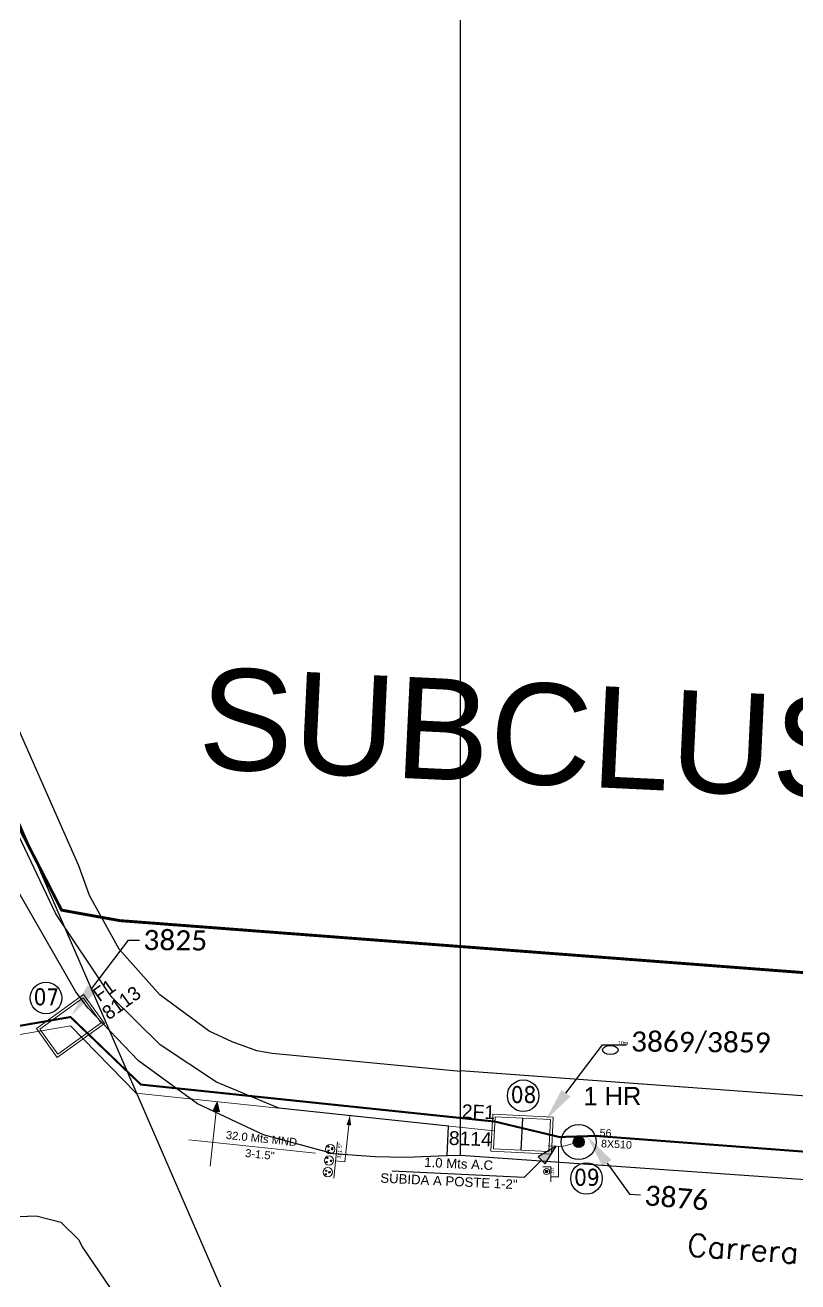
# Model space of a CAD drawing. Header units: millimetres. Extents: x -76.52126 to -76.51707, y 3.41842 to 3.42185.
# Drawn here: x -76.518846 to -76.518501, y 3.420281 to 3.420841 of the extents above; entities that cross this region are included whole.
import ezdxf
from ezdxf import colors
from ezdxf.entities.mleader import LeaderData, LeaderLine
from ezdxf.enums import TextEntityAlignment as Align
from ezdxf.math import Vec2, Vec3

# ---------------------------------------------------------------- set-up
doc = ezdxf.new("R2010")
doc.units = ezdxf.units.MM
doc.linetypes.add('DASHED', pattern=[0.75, 0.5, -0.25])
for name, color, linetype in [('ABSCISA 48H', 1, 'Continuous'), ('CAM 2F1 ATP', 30, 'Continuous'), ('CAM F1 ATP', 30, 'Continuous'), ('CARTOGRAFIA', 252, 'Continuous'), ('COBERTURA CTO', 30, 'Continuous'), ('COBERTURA EMPALME', 2, 'Continuous'), ('DUC_UTILIZAR', 1, 'Continuous'), ('DUCTO ATP', 6, 'Continuous'), ('DUCTOS ATP', 30, 'Continuous'), ('DUCTOS TLF', 4, 'Continuous'), ('HERRAJERIA', 30, 'Continuous'), ('POSTE EMCALI ENERGIA', 7, 'Continuous'), ('PUNTO CARTERA', 7, 'Continuous'), ('RESERVA F.O 48', 1, 'Continuous'), ('SUBIDA A POSTE ATP EXISTENTE', 30, 'Continuous'), ('TEXCALLES', 7, 'Continuous')]:
    doc.layers.add(name, color=color, linetype=linetype)
for name, color, linetype, lineweight in [('CANALIZACION ATP', 30, 'Continuous', 0), ('CB 144 H CAN', 5, 'Continuous', 60), ('CB 24 H CAN', 3, 'Continuous', 60), ('CB 288 H CAN_FEE', 15, 'Continuous', 60), ('CB 48 H AER', 1, 'DASHED', 60), ('CB 48 H CAN', 1, 'Continuous', 60), ('Distancia ATP-CAN', 30, 'Continuous', 20)]:
    doc.layers.add(name, color=color, linetype=linetype, lineweight=lineweight)
doc.styles.add('BOOK', font='BKANT.TTF')
doc.styles.add('Legend', font='calibri.ttf')
doc.styles.add('ROMANS', font='romans.shx', dxfattribs={"height": 1.6})
doc.styles.get("Standard").update_dxf_attribs({"font": 'arial.ttf'})
doc.styles.add('TAHOMA', font='tahoma.ttf')
doc.styles.add('TEXT CENTRAL OLT', font='tahomabd.ttf', dxfattribs={"height": 1})
doc.styles.add('TEXT SCL GRANDES', font='tahoma.ttf', dxfattribs={"height": 14})
doc.styles.add('TXT CAM GRANDE', font='arial.ttf', dxfattribs={"height": 0.4})
doc.linetypes.add('CERCA_LINE', pattern='A,12.7,-5.08,["X",Standard,S=2.54,R=0,X=-2.54,Y=-1.27],-2.08', length=19.86)

# ---------------------------------------------------------------- blocks, each defined once
blk = doc.blocks.new('PUNTO CARTERA')
blk.add_circle((-5.020778246489499e-07, 5.015703301580743e-07), 1.85590673389413e-05)
at = {"style": 'TAHOMA'}
blk.add_attdef('11', (-1.506643124571383e-05, -8.025511332387936e-06), '', height=2e-05, dxfattribs=at)
blk = doc.blocks.new('CAM 2F1 ATP')
blk.add_line((-0.0004297534469515085, 0.6309855398721993), (0.0004297534469515085, -0.6309855398721993))
at = {"lineweight": 0}
for points in [[(-1.192588195969436, 0.7301736043735652), (1.191592472531691, 0.731797428983461), (1.192588195969436, -0.730173604373565), (-1.191592472531691, -0.731797428983461)], [(-1.092520110891201, 0.6302417358383536), (1.091660603997298, 0.631729343906045), (1.092520110891201, -0.6302417358383536), (-1.091660603997298, -0.631729343906045)]]:
    blk.add_lwpolyline(points, close=True, dxfattribs=at)
at = {"lineweight": 0, "style": 'BOOK'}
for tag, p in [('2F1', (1.604285785113461, 0.08862887951545417)), ('CODIGO', (1.628815294941887, -0.5982124407310039))]:
    blk.add_attdef(tag, p, '', height=0.5725093120969081, rotation=0.03902316617520105, dxfattribs=at)
blk = doc.blocks.new('POSTE EMCALI ENERGIA')
h = blk.add_hatch(color=0)
h.dxf.hatch_style = 1
edge = h.paths.add_edge_path()
edge.add_arc((0, 0), 0.4317225846467996, 0, 360)
at = {"color": 0}
for radius in [1.37560418800724, 0.4317225846467996]:
    blk.add_circle((0, 0), radius, dxfattribs=at)
for tag, p in [('NODO', (1.750531847689672, -1.245275313217235)), ('CONSEC', (1.750531847689672, -2.745275313217235))]:
    blk.add_attdef(tag, p, '', height=1, dxfattribs=at)
blk = doc.blocks.new('CAM F1 ATP')
at = {"lineweight": 0}
for points in [[(-1.192587688565254, 0.7294297991320491), (1.191592979244888, 0.7310536243021488), (1.192588702775538, -0.7309174099937081), (-1.191591965965927, -0.7325412342324853)], [(-1.092519604600966, 0.6294979313388467), (1.091661110520363, 0.630985539406538), (1.092520616948605, -0.6309855403378606), (-1.091660097241402, -0.6324731484055519)]]:
    blk.add_lwpolyline(points, close=True, dxfattribs=at)
at = {"lineweight": 0, "style": 'BOOK'}
for tag, p in [('F1', (1.529618541710079, 0.08788507431745529)), ('CODIGO', (1.554148052819073, -0.5989562459290028))]:
    blk.add_attdef(tag, p, '', height=0.5725093120969083, rotation=0.03902316814968912, dxfattribs=at)
blk = doc.blocks.new('*U19')
at = {"layer": 'Distancia ATP-CAN'}
h = blk.add_hatch(color=256, dxfattribs=at)
h.dxf.hatch_style = 1
h.paths.add_polyline_path([(0.006538221694514754, 1.0158188033727), (0.02635002186374757, 0.9543173644867761), (-0.016396207781383, 0.9554122941572213)])
blk.add_lwpolyline([(-0.01639620778138299, 0.9554122941572213), (0.02635002186374757, 0.9543173644867761), (0.006538221694514747, 1.0158188033727)], close=True, dxfattribs=at)
for points in [[(0.004976907041182282, 0.9548648293219985), (-0.003840937524441111, 0.6106147656407771)], [(-0.1499508159328696, 0.7644065190980875), (0.6452837780359657, 0.7440368640634927)]]:
    blk.add_lwpolyline(points, dxfattribs=at)
at = {"layer": 'Distancia ATP-CAN', "linetype": 'CERCA_LINE', "ltscale": 0.5, "flags": 1}
for tag, rotation, p in [('A.D', 358.5327095611982, (0.3042646504388639, 0.9232166501894826)), ('A.C', 358.5327095611982, (0.3027183193836626, 0.8628476382088688)), ('A.T', 354.8594824787784, (0.2754977398819959, 0.4747317219280265))]:
    blk.add_attdef(tag, text='', height=0.02999999999999999, rotation=rotation, dxfattribs=at).set_placement(p, align=Align.CENTER)
at = {"layer": 'Distancia ATP-CAN', "linetype": 'CERCA_LINE', "ltscale": 0.5}
for tag, p in [('TOTAL', (0.3006864127796688, 0.7835216790571141)), ('DUCTOS', (0.2981301544499645, 0.6837249445788267))]:
    blk.add_attdef(tag, text='', height=0.04999999999999999, rotation=358.5327095611982, dxfattribs=at).set_placement(p, align=Align.CENTER)
blk = doc.blocks.new('*U22')
at = {"layer": 'DUCTO ATP'}
h = blk.add_hatch(color=0, dxfattribs=at)
h.dxf.hatch_style = 1
h.paths.add_polyline_path([(2.985141617888664, -0.6042334001163474), (2.385141617888664, -0.4542334001163474), (2.385141617888664, -0.7542334001163474)])
at = {"layer": 'DUCTO ATP', "color": 0, "lineweight": 13, "ltscale": 0.13}
blk.add_lwpolyline([(-1.107376359781028, 0), (1.243818729771647, 0)], dxfattribs=at)
at = {"layer": 'DUCTO ATP', "color": 0, "linetype": 'Continuous', "lineweight": 13}
for points in [[(0.0009702597653813901, -0.6081425711984594), (0.0009702597653813901, 0)], [(2.985141617888664, -0.6042334001163474), (0.0009702597653813901, -0.6081425711984594)]]:
    blk.add_lwpolyline(points, dxfattribs=at)
at = {"layer": 'DUCTO ATP', "lineweight": 5}
for centre in [(-0.7723554384106137, 0.4244526188031159), (-0.01631735676028256, 0.4244526188031159), (0.7147962849189753, 0.4244526188031159)]:
    blk.add_circle(centre, 0.3, dxfattribs=at)
at = {"layer": 'DUCTO ATP', "color": 0, "lineweight": 5}
for centre in [(-0.7723554384106137, 0.4244526188031159), (-0.01631735676028256, 0.4244526188031159), (0.7147962849189753, 0.4244526188031159)]:
    blk.add_circle(centre, 0.3, dxfattribs=at)
at = {"layer": 'CB 144 H CAN', "style": 'TEXT CENTRAL OLT'}
for tag, p in [('1-FO144', (-0.7523556293151444, 0.08189947944828901)), ('2-FO144', (-0.0121723592205365, 0.08223088731481276)), ('3-FO144', (0.7977648562896986, 0.09810537127640373))]:
    blk.add_attdef(tag, text='', height=0.4, dxfattribs=at).set_placement(p, align=Align.CENTER)
at = {"layer": 'CB 24 H CAN', "style": 'TEXT CENTRAL OLT'}
for tag, p in [('1-FO24', (-0.9171541704471409, 0.3247838459023011)), ('2-FO24', (-0.1309397963869423, 0.3588511753707948)), ('3-FO24', (0.6177379512382877, 0.3267974882463953))]:
    blk.add_attdef(tag, text='', height=0.4, dxfattribs=at).set_placement(p, align=Align.CENTER)
at = {"layer": 'CB 288 H CAN_FEE', "style": 'TEXT CENTRAL OLT'}
for tag, p in [('1-FO288', (-0.7780896570322975, 0.1329571390732571)), ('2-FO288', (-0.0380266784135701, 0.08693616394874937)), ('3-FO288', (0.7223768544146827, 0.0909010077268757))]:
    blk.add_attdef(tag, text='', height=0.4, dxfattribs=at).set_placement(p, align=Align.CENTER)
at = {"layer": 'CB 48 H CAN', "style": 'TEXT CENTRAL OLT'}
for tag, p in [('1-FO48', (-0.6977269022283772, 0.3279586819809008)), ('2-FO48', (0.1383467982891893, 0.3407891302691581)), ('3-FO48', (0.8697452194046043, 0.3510047489741837))]:
    blk.add_attdef(tag, text='', height=0.4, dxfattribs=at).set_placement(p, align=Align.CENTER)
at = {"layer": 'DUCTO ATP', "color": 0, "ltscale": 8, "insert": (1.194086944131868, -0.06812105514245559), "char_height": 0.2542719210013433, "attachment_point": 3, "rotation": 0.20251374655088936, "style": 'TEXT SCL GRANDES'}
blk.add_mtext_dynamic_manual_height_columns('3x1.5"', width=0.8196790788800293, gutter_width=32.6684119218409, heights=[0], dxfattribs=at)
at = {"layer": 'DUCTOS TLF', "color": 0}
for tag, p in [('CALLE', (-0.7397207248900486, 0.813274030225382)), ('MEDIO', (-0.01631735676028256, 0.813274030225382)), ('ANDÉN', (0.7474309984395404, 0.813274030225382))]:
    blk.add_attdef(tag, text='', height=0.075, dxfattribs=at).set_placement(p, align=Align.MIDDLE)
blk = doc.blocks.new('*U33')
at = {"layer": 'SUBIDA A POSTE ATP EXISTENTE'}
h = blk.add_hatch(color=256, dxfattribs=at)
h.dxf.hatch_style = 1
h.paths.add_polyline_path([(0.4801670416207708, 0.3802003615067129), (0.4136587840468669, 0.4680560929118073), (0.3801394113355158, 0.4264221209470182)])
for points in [[(0.2951442514444834, 0.5291615960787559), (-0.3973593192051612, 0.4269911275592795)], [(0.3968990976911916, 0.4472391069294133), (0.2951442514444834, 0.5291615960787561)]]:
    blk.add_lwpolyline(points, dxfattribs=at)
blk.add_lwpolyline([(0.3801394113355158, 0.4264221209470182), (0.4136587840468669, 0.4680560929118073), (0.4801670416207708, 0.3802003615067129)], close=True, dxfattribs=at)
at = {"layer": 'SUBIDA A POSTE ATP EXISTENTE', "linetype": 'CERCA_LINE', "ltscale": 0.5}
for tag, p in [('SB', (-0.1062565077009142, 0.5336091215746191)), ('DISTANCIA', (-0.04667997422650563, 0.4466646648142701))]:
    blk.add_attdef(tag, text='', height=0.04999999999999978, rotation=8.392747898120936, dxfattribs=at).set_placement(p, align=Align.CENTER)
blk = doc.blocks.new('DUC_UTILIZAR')
at = {"layer": 'DUC_UTILIZAR', "lineweight": 5}
h = blk.add_hatch(color=0, dxfattribs=at)
edge = h.paths.add_edge_path()
edge.add_arc((3.734103195540683e-07, -1.173386832409307e-05), 0.1373816321395313, 0, 360)
at = {"layer": 'DUC_UTILIZAR', "color": 0, "lineweight": 5}
blk.add_circle((3.734103195540683e-07, -1.173386832409307e-05), 0.1373816321395313, dxfattribs=at)
blk.add_circle((3.734103195540683e-07, -1.173386832409307e-05), 0.1373816321395313, dxfattribs=at)
blk = doc.blocks.new('RESERVA 48')
at = {"layer": 'RESERVA F.O 48', "color": 240, "linetype": 'ByBlock', "lineweight": 30, "true_color": 0xed1f24}
blk.add_ellipse((0, 0), major_axis=(1.155851281713483, 0.0003712607545550343), ratio=0.5873088644412812, dxfattribs=at)
at = {"layer": 'RESERVA F.O 48', "color": 1, "lineweight": 0, "style": 'BOOK'}
blk.add_attdef('RESERVA', (1.129388771834783, 0.7587690510554239), '', height=0.5725093120969081, rotation=0.03902316617520105, dxfattribs=at)

msp = doc.modelspace()

# ---------------------------------------------------------------- hatches: boundary and pattern name
at = {"layer": 'DUC_UTILIZAR', "lineweight": 5}
h = msp.add_hatch(color=1, dxfattribs=at)
h.set_gradient(color1=(249, 6, 6), color2=(249, 11, 11), one_color=1, tint=0.5099999904632568)
edge = h.paths.add_edge_path()
edge.add_arc((-76.51861330913728, 3.420329720010372), 5.606307288506988e-07, -89.98021328155318, 270.01978671844677, ccw=False)
h = msp.add_hatch(color=1, dxfattribs=at)
h.set_gradient(color1=(249, 6, 6), color2=(249, 11, 11), one_color=1, tint=0.5099999904632568)
edge = h.paths.add_edge_path()
edge.add_arc((-76.51861330913728, 3.420329720010372), 5.606307288506988e-07, -89.98021328155318, 270.01978671844677, ccw=False)

# ---------------------------------------------------------------- linework, layer by layer
at = {"layer": 'CANALIZACION ATP'}
for points in [[(-76.51918048478737, 3.420364177004644), (-76.51895540715223, 3.420372334346601), (-76.51882563316256, 3.42039462552671), (-76.51882563316256, 3.42039462552671), (-76.51879639863904, 3.420364668380091)], [(-76.51879639863904, 3.420364668380091), (-76.5186368123999, 3.420347837724857)], [(-76.51861254106073, 3.420341244309722), (-76.51860653307646, 3.420340873792252), (-76.51859895616684, 3.420342891424855)]]:
    msp.add_lwpolyline(points, dxfattribs=at)
at = {"layer": 'CARTOGRAFIA'}
for points in [[(-76.51865166030842, 3.420336844996767), (-76.51865166030842, 3.421129751470856)], [(-76.51865163792758, 3.420374343274146), (-76.51873567160004, 3.420382371332947), (-76.51874248466123, 3.420383577337473), (-76.51875357275497, 3.420387519393101), (-76.51876377884258, 3.420392361426478), (-76.51878583801812, 3.420408480553872), (-76.51880392817333, 3.420428955709779), (-76.51881719428133, 3.420452841921927), (-76.51882193730347, 3.420466117023009), (-76.51896796350269, 3.420797130719277), (-76.51898861866579, 3.420848881142431), (-76.51900367579441, 3.420902530590523), (-76.51901295486681, 3.4209574670391), (-76.51901347687311, 3.420962273071039), (-76.51901625790418, 3.421008704449035), (-76.51901448488428, 3.421043228751499), (-76.51900393679756, 3.421100334221249), (-76.51898989668774, 3.421110981304649), (-76.5189731385421, 3.421116435333373), (-76.51895551640558, 3.42111607531899), (-76.51894682233473, 3.42111364532377), (-76.51865163792758, 3.421096653168773)], [(-76.51865163800034, 3.421096459133535), (-76.51746180015692, 3.421018200708771), (-76.51742221389799, 3.420995700508341), (-76.51744112812816, 3.420711284140109), (-76.51747171430401, 3.420327866930732), (-76.51747445651057, 3.420316194955943), (-76.51747621435283, 3.420310780857674), (-76.5174816284511, 3.420303538602296), (-76.51748704256391, 3.420298194818882), (-76.5174978004456, 3.420293694784617), (-76.51750862867124, 3.420290952592607), (-76.51865163800034, 3.420374695430494)], [(-76.51865163800034, 3.420374695430494), (-76.51865163800034, 3.421096459133535)], [(-76.51865769036016, 3.420336665018679), (-76.51867587050441, 3.420336035008061), (-76.51868973062159, 3.420336305004296), (-76.51870827076567, 3.420337564996428), (-76.51873959102744, 3.420346025072488), (-76.51876893126831, 3.420359975207814), (-76.51879530147784, 3.42037905535892), (-76.51881771166012, 3.420402545526143), (-76.51882320171939, 3.420409925588158), (-76.51885614197312, 3.420467166070578), (-76.51888377220388, 3.420527106573557), (-76.51889448228252, 3.420554646771619), (-76.51901211325679, 3.420810068856211)], [(-76.51865163800034, 3.420374343332353), (-76.51873567168735, 3.420382371391154), (-76.51874248474854, 3.420383577395681), (-76.51875357282773, 3.420387519422205), (-76.51876377891534, 3.420392361455582), (-76.51878583809088, 3.420408480582976), (-76.51880392824609, 3.420428955767987), (-76.51881719435409, 3.420452841951031), (-76.51882193739078, 3.420466117081217), (-76.51896796359, 3.420797130777485)], [(-76.51865769036016, 3.420336665018679), (-76.51865706034954, 3.420349985114283), (-76.51873266096885, 3.420357995186917), (-76.51876056119585, 3.420369515268815), (-76.51878567139869, 3.4203861654247), (-76.51880700158148, 3.420407405574791), (-76.51880889159878, 3.420409745610071), (-76.51883211176977, 3.420444665899252), (-76.51885011193593, 3.420482556205227), (-76.51885659197654, 3.42050073634948), (-76.51897440294346, 3.42076056845019)], [(-76.51865166030842, 3.420336844996767), (-76.51865769036016, 3.420336665018679)], [(-76.51748975082086, 3.420254944344036), (-76.51865166030842, 3.420336844996767)], [(-76.51896351285762, 3.420305254738762), (-76.51884093184566, 3.420310024798367), (-76.51882995177078, 3.420307144770616), (-76.51882185169455, 3.420299224687026), (-76.51882041168068, 3.420296164681188), (-76.51878216137487, 3.420240004212813), (-76.51874904111395, 3.420180693720452), (-76.51872384089296, 3.420125343269886), (-76.5187269009279, 3.420119493225341)]]:
    msp.add_lwpolyline(points, dxfattribs=at)
at = {"layer": 'CB 48 H AER', "ltscale": 3e-05, "const_width": 8.916348428658831e-07}
msp.add_lwpolyline([(-76.51859125079397, 3.420345606524466), (-76.51834798461553, 3.420327199391505), (-76.51834798461553, 3.420327199391505), (-76.5183364352437, 3.420343301338851), (-76.51833177809014, 3.420326544091765)], dxfattribs=at)
at = {"layer": 'CB 48 H CAN', "ltscale": 2}
msp.add_lwpolyline([(-76.51922006603789, 3.420366096896899, 8.916348428658831e-07, 8.916348428658831e-07, 0), (-76.51920977546112, 3.420361728686011, 8.916348428658831e-07, 8.916348428658831e-07, 0), (-76.51919227547145, 3.420362299023325, 8.916348428658831e-07, 8.916348428658831e-07, 0), (-76.51919321297561, 3.420389439470879, 8.916348428658831e-07, 8.916348428658831e-07, 0), (-76.5191801037125, 3.420374243204347, 8.916348428658831e-07, 8.916348428658831e-07, 0), (-76.51914938372938, 3.420375266018729, 8.916348428658831e-07, 8.916348428658831e-07, 0), (-76.51913479087712, 3.420391775974981, 8.916348428658831e-07, 8.916348428658831e-07, 0), (-76.51913361731991, 3.420371731797881, 8.916348428658831e-07, 8.916348428658831e-07, 0), (-76.51918458563323, 3.420369813744406, 8.916348428658831e-07, 8.916348428658831e-07, 0), (-76.51918467818183, 3.420367286194138, 8.916348428658831e-07, 8.916348428658831e-07, 0), (-76.5189615101154, 3.4203751661532, 8.916348428658831e-07, 8.916348428658831e-07, 0), (-76.5189615101154, 3.4203751661532, 8.916348428658831e-07, 8.916348428658831e-07, 0), (-76.51882560324657, 3.420398628173417, 8.916348428658831e-07, 8.916348428658831e-07, 0), (-76.51882560324657, 3.420398628173417, 8.916348428658831e-07, 8.916348428658831e-07, 0), (-76.51879421991309, 3.420368504832965, 8.916348428658831e-07, 8.916348428658831e-07, 0), (-76.5186363736072, 3.420352010224018, 8.916348428658831e-07, 8.916348428658831e-07, 0), (-76.51860757905489, 3.420345114788158, 8.916348428658831e-07, 8.916348428658831e-07, 0), (-76.51859125079397, 3.420345606524466, 0, 0, 0)], format="xyseb", dxfattribs=at)
at = {"layer": 'COBERTURA CTO'}
msp.add_lwpolyline([(-76.51873269513743, 3.420218688642647), (-76.51884869179241, 3.420485867939906), (-76.51896465153476, 3.420468266953661), (-76.5190733266183, 3.420461016311831), (-76.51905961411939, 3.420641409443645), (-76.51910983456327, 3.420630744336789), (-76.51916943844952, 3.420618079450263), (-76.51922617455892, 3.42060612044804), (-76.51925169374516, 3.420388246140986), (-76.51926002495605, 3.420261851356029), (-76.5192659610137, 3.420228649275284), (-76.51927328208188, 3.420187699798246), (-76.51927308702687, 3.420184727347417), (-76.5192111608514, 3.420185140682745), (-76.51922158848646, 3.420099163561074), (-76.51916362346236, 3.420105162113371), (-76.5191642669626, 3.420112222664441), (-76.51910042894013, 3.42011573651723), (-76.51904002984628, 3.420119061109629), (-76.519031326213, 3.420199005271), (-76.51892037752913, 3.42020318734046), (-76.51878775649601, 3.420212168520605)], close=True, dxfattribs=at)
at = {"layer": 'COBERTURA EMPALME', "const_width": 1.296613031525144e-06}
msp.add_lwpolyline([(-76.51737120527802, 3.420332711820861), (-76.51880355113498, 3.420441610424203), (-76.51882958327118, 3.420446289717484), (-76.51885072100414, 3.420487438736625), (-76.5189643090794, 3.420470248486743), (-76.51907285208894, 3.4204611591228), (-76.51905881156287, 3.420642403735934), (-76.51915851950676, 3.420621937137679), (-76.51922630524422, 3.42060500465743), (-76.51924422161841, 3.420452041264637), (-76.51947363979633, 3.42043733378557), (-76.5195320167183, 3.420372629323422), (-76.5195320167183, 3.420372629323422), (-76.51967281849142, 3.420369138908994), (-76.51967281849142, 3.420369138908994), (-76.5196548254466, 3.420595275034314), (-76.5198675965259, 3.42058096331027), (-76.51987198839396, 3.420580667896841), (-76.52005101219532, 3.420568611564589), (-76.52016305724823, 3.420561065859031), (-76.52021762627368, 3.420558186512265)], dxfattribs=at)
at = {"layer": 'DUCTOS ATP', "lineweight": 13, "ltscale": 0.13}
for points in [[(-76.51860793676546, 3.420340960358939), (-76.51860792062982, 3.420327425392255), (-76.51861145389337, 3.420327419930008)], [(-76.51861145181908, 3.420325154519127), (-76.5186114541078, 3.420331781926941), (-76.51861497417312, 3.420331780711309)]]:
    msp.add_lwpolyline(points, dxfattribs=at)
at = {"layer": 'DUCTOS ATP', "lineweight": 5}
msp.add_circle((-76.51861330913728, 3.420329720010372), 1.347958840324557e-06, dxfattribs=at)
msp.add_circle((-76.51861330913728, 3.420329720010372), 1.347958840324557e-06, dxfattribs=at)

# ---------------------------------------------------------------- block references
at = {"layer": 'CAM 2F1 ATP'}
ref = msp.add_blockref('CAM 2F1 ATP', (-76.51862426766927, 3.420346381044008), dxfattribs=dict(at, xscale=1.132376278193729e-05, yscale=1.132376278193729e-05, zscale=1.132376278193729e-05, rotation=177.1597723084483))
ref.add_attrib('CODIGO', '8114', (-76.51865698590488, 3.420341634387393), dxfattribs={"layer": '0', "lineweight": 0, "height": 6.166172797440911e-06, "rotation": 358.017332967645, "style": 'TXT CAM GRANDE'})
ref.add_attrib('2F1', '2F1', (-76.518651201436, 3.420353559701127), dxfattribs={"layer": '0', "lineweight": 0, "height": 6.166172797440911e-06, "rotation": 358.017332967645, "style": 'TXT CAM GRANDE'})
at = {"layer": 'CAM F1 ATP'}
ref = msp.add_blockref('CAM F1 ATP', (-76.5188256510882, 3.420394642160614), dxfattribs=dict(at, xscale=1.087080975999477e-05, yscale=1.087080975999477e-05, zscale=1.087080975999477e-05, rotation=35.81728953524346))
ref.add_attrib('CODIGO', '8113', (-76.51880860726473, 3.420397052525727), dxfattribs={"lineweight": 0, "height": 6.223639817630958e-06, "rotation": 35.85631270141877, "style": 'BOOK'})
ref.add_attrib('F1', 'F1', (-76.51881272659085, 3.420405147725402), dxfattribs={"lineweight": 0, "height": 6.223639817630958e-06, "rotation": 35.85631270141877, "style": 'BOOK'})
at = {"layer": 'Distancia ATP-CAN', "xscale": 7.139387753917255e-05, "yscale": 7.139387753917255e-05, "zscale": 7.139387753917255e-05, "rotation": 355.4526169278286}
msp.add_blockref('*U19', (-76.51876644633047, 3.420288596057142), dxfattribs=at).add_auto_attribs({'DUCTOS': '3-1.5"', 'TOTAL': '32.0 Mts MND'})
at = {"layer": 'DUC_UTILIZAR', "color": 1, "xscale": -4.178767258784979e-06, "yscale": 4.178767258784979e-06, "zscale": 4.178767258784979e-06, "rotation": 90.01978671844668}
msp.add_blockref('DUC_UTILIZAR', (-76.51861330913728, 3.420329720010372), dxfattribs=at)
at = {"layer": 'DUCTOS ATP', "xscale": 6.915711988802307e-06, "yscale": 6.915711988802307e-06, "zscale": 6.915711988802307e-06, "rotation": 83.89837846897905}
msp.add_blockref('*U22', (-76.51870740848982, 3.420334433890305), dxfattribs=at).add_auto_attribs({'1-FO288': '•', '1-FO144': '•', '1-FO48': '•', '1-FO24': '•', '2-FO288': '•', '2-FO144': '•', '2-FO48': '•', '2-FO24': '•', '3-FO288': '•', '3-FO144': '•', '3-FO48': '•', '3-FO24': '•'})
at = {"layer": 'POSTE EMCALI ENERGIA'}
ref = msp.add_blockref('POSTE EMCALI ENERGIA', (-76.51859895616684, 3.420342891424855), dxfattribs=dict(at, xscale=5.681082891849181e-06, yscale=5.681082891849181e-06, zscale=5.681082891849181e-06, rotation=357.331812822702))
ref.add_attrib('NODO', '8X510', (-76.51858908535304, 3.420340532622011), dxfattribs={"height": 3.408649735109509e-06, "rotation": 357.2210420824496})
ref.add_attrib('CONSEC', '56', (-76.51858972381906, 3.420345395499975), dxfattribs={"height": 3.408649735109509e-06, "rotation": 357.2210420824496})
at = {"layer": 'PUNTO CARTERA', "lineweight": 20}
ref = msp.add_blockref('PUNTO CARTERA', (-76.51883632905471, 3.420406913692656), dxfattribs=dict(at, xscale=0.3794113758997775, yscale=0.3794113758997775, zscale=0.3794113758997775))
ref.add_attrib('11', '07', (-76.51884204543009, 3.420403868722303), dxfattribs={"lineweight": 40, "height": 7.588227517995547e-06, "style": 'TAHOMA'})
ref = msp.add_blockref('PUNTO CARTERA', (-76.51862355666727, 3.420363313040273), dxfattribs=dict(at, xscale=0.3794113758997775, yscale=0.3794113758997775, zscale=0.3794113758997775))
ref.add_attrib('11', '08', (-76.51862927304265, 3.42036026806992), dxfattribs={"lineweight": 40, "height": 7.588227517995547e-06, "style": 'TAHOMA'})
ref = msp.add_blockref('PUNTO CARTERA', (-76.51859532284213, 3.420326431351988), dxfattribs=dict(at, xscale=0.3794113758997775, yscale=0.3794113758997775, zscale=0.3794113758997775))
ref.add_attrib('11', '09', (-76.51860103921751, 3.420323386381635), dxfattribs={"lineweight": 40, "height": 7.588227517995547e-06, "style": 'TAHOMA'})
at = {"layer": 'RESERVA F.O 48', "xscale": 2.991453189871018e-06, "yscale": 2.991453189871018e-06, "zscale": 2.991453189871018e-06}
msp.add_blockref('RESERVA 48', (-76.51858488132483, 3.420383954570095), dxfattribs=at).add_auto_attribs({'RESERVA': '10m'})
at = {"layer": 'SUBIDA A POSTE ATP EXISTENTE'}
ref = msp.add_blockref('*U33', (-76.51865246493405, 3.420368921108232), dxfattribs=dict(at, xscale=-8.418941692803717e-05, yscale=8.418941692803707e-05, zscale=8.418941692803707e-05, rotation=185.6363106554143))
ref.add_attrib('DISTANCIA', '1.0 Mts A.C', dxfattribs={"linetype": 'CERCA_LINE', "ltscale": 0.5, "height": 4.209470846401851e-06, "rotation": 357.2435627572941}).set_placement((-76.51865260518868, 3.420331108770293), align=Align.CENTER)
ref.add_attrib('SB', 'SUBIDA A POSTE 1-2"', dxfattribs={"linetype": 'CERCA_LINE', "ltscale": 0.5, "height": 4.209470846401851e-06, "rotation": 357.2435627572941}).set_placement((-76.518656955187, 3.42032333547283), align=Align.CENTER)

# ---------------------------------------------------------------- texts
at = {"layer": 'COBERTURA EMPALME'}
msp.add_text('SUBCLUSTER 16', height=4.516751595870086e-05, rotation=357.2544986013647, dxfattribs=at).set_placement((-76.518769209245, 3.420509632702369))
at = {"layer": 'DUCTOS ATP', "ltscale": 8, "insert": (-76.51861115749439, 3.420331565280549), "char_height": 1.111697558997968e-06, "attachment_point": 7, "rotation": 270.22230046499766, "style": 'TEXT SCL GRANDES'}
msp.add_mtext_dynamic_manual_height_columns('1X2"', width=3.583703727741994e-06, gutter_width=0.0001428289590405021, heights=[0], dxfattribs=at)
at = {"layer": 'HERRAJERIA', "insert": (-76.5185968905391, 3.420367379011924), "char_height": 8.112682853479138e-06, "attachment_point": 1, "rotation": 0.27681970342005024}
msp.add_mtext_dynamic_manual_height_columns('1 HR', width=6.04366652754048e-05, gutter_width=0.001014085356684892, heights=[0], dxfattribs=at)
at = {"layer": 'TEXCALLES', "style": 'ROMANS'}
msp.add_text('Carrera 37', height=1e-05, rotation=355.9799643413448, dxfattribs=at).set_placement((-76.51855080749544, 3.420292081915246))

# ---------------------------------------------------------------- leaders
at = {"layer": 'ABSCISA 48H', "ltscale": 2}
ml = msp.add_multileader_mtext('Standard', dxfattribs=at)
ml.set_content('3825', color=256, style='Legend')
ml.set_leader_properties()
ml.build(insert=Vec2(0, 0))
ml.multileader.update_dxf_attribs({"text_left_attachment_type": 2, "text_right_attachment_type": 2, "dogleg_length": 0.36, "arrow_head_size": 1.5e-05})
ctx = ml.context
ctx.base_point, ctx.char_height, ctx.arrow_head_size, ctx.landing_gap_size, ctx.plane_origin, ctx.plane_x_axis, ctx.plane_y_axis = Vec3(-76.51879481343195, 3.420432897591883), 9e-06, 1.5e-05, 2.326797930947557e-06, Vec3(-76.51833754926834, 3.420222179884906), Vec3(0.9999624058675028, -0.008671035213614092), Vec3(0.008671035213614092, 0.9999624058675028)
ctx.left_attachment, ctx.right_attachment, ctx.text_align_type = 2, 2, 1
notes = []
notes.append((ctx, [(0, (1, 1, 0), (-76.51879976625983, 3.420432940539643), (0.9999624058675027, -0.00867103521361409), 4.953014079732095e-06, [(0, [(-76.51882515439877, 3.420399349635082)], 0, [])])]))
ctx.mtext.insert, ctx.mtext.text_direction, ctx.mtext.rotation, ctx.mtext.alignment, ctx.mtext.flow_direction = Vec3(-76.51877884686803, 3.420437370082616), Vec3(0.9999624058675028, -0.008671035213614092), 6.274514163304323, 2, 5
ml = msp.add_multileader_mtext('Standard', dxfattribs=at)
ml.set_content('3869/3859', color=256, style='Legend')
ml.set_leader_properties()
ml.build(insert=Vec2(0, 0))
ml.multileader.update_dxf_attribs({"text_left_attachment_type": 2, "text_right_attachment_type": 2, "dogleg_length": 0.36, "arrow_head_size": 1.5e-05})
ctx = ml.context
ctx.base_point, ctx.char_height, ctx.arrow_head_size, ctx.landing_gap_size, ctx.plane_origin, ctx.plane_x_axis, ctx.plane_y_axis = Vec3(-76.51857760056475, 3.420386183041859), 9e-06, 1.5e-05, 2.326797930947557e-06, Vec3(-76.51812610717573, 3.420175515375353), Vec3(0.9999624058675028, -0.008671035213614092), Vec3(0.008671035213614092, 0.9999624058675028)
ctx.left_attachment, ctx.right_attachment, ctx.text_align_type = 2, 2, 1
notes.append((ctx, [(0, (1, 1, 0), (-76.51858832416723, 3.42038627603009), (0.9999624058675028, -0.008671035213614087), 1.072400563700929e-05, [(0, [(-76.51861371230616, 3.420352685125529)], 0, [])])]))
ctx.mtext.insert, ctx.mtext.text_direction, ctx.mtext.rotation, ctx.mtext.alignment, ctx.mtext.flow_direction = Vec3(-76.5185444563006, 3.420391957017691), Vec3(0.9999624058675028, -0.008671035213614092), 6.274514163304323, 2, 5
ml = msp.add_multileader_mtext('Standard', dxfattribs=at)
ml.set_content('3876', color=256, style='Legend')
ml.set_leader_properties()
ml.build(insert=Vec2(0, 0))
ml.multileader.update_dxf_attribs({"text_left_attachment_type": 2, "text_right_attachment_type": 2, "dogleg_length": 0.36, "arrow_head_size": 1.5e-05})
ctx = ml.context
ctx.base_point, ctx.char_height, ctx.arrow_head_size, ctx.landing_gap_size, ctx.plane_origin, ctx.plane_x_axis, ctx.plane_y_axis = Vec3(-76.51857135970232, 3.420319260755876), 9e-06, 1.5e-05, 2.326797930947557e-06, Vec3(-76.51814449464192, 3.420074799424086), Vec3(0.9963749216977227, -0.08507064953235646), Vec3(0.08507064953235646, 0.9963749216977227)
ctx.left_attachment, ctx.right_attachment, ctx.text_align_type = 2, 2, 1
notes.append((ctx, [(0, (1, 1, 0), (-76.51857629476133, 3.420319682112001), (0.9963749216977227, -0.08507064953235646), 4.953014079732095e-06, [(0, [(-76.51859523503721, 3.420345482317936)], 0, [])])]))
ctx.mtext.insert, ctx.mtext.text_direction, ctx.mtext.rotation, ctx.mtext.width, ctx.mtext.alignment, ctx.mtext.flow_direction = Vec3(-76.51855496350531, 3.420322488390405), Vec3(0.9963749216977227, -0.08507064953235646), 6.198011712436046, 6.153230769103802e-05, 2, 5
for ctx, leaders in notes:
    for number, flags, end, landing, length, lines in leaders:
        leader = LeaderData()
        leader.index, (leader.has_last_leader_line, leader.has_dogleg_vector, leader.attachment_direction) = number, flags
        leader.last_leader_point, leader.dogleg_vector, leader.dogleg_length = Vec3(end), Vec3(landing), length
        for number, points, colour, breaks in lines:
            line = LeaderLine()
            line.index, line.vertices, line.color, line.breaks = number, Vec3.list(points), colors.encode_raw_color(colour), breaks
            leader.lines.append(line)
        ctx.leaders.append(leader)

doc.saveas('drawing.dxf')
